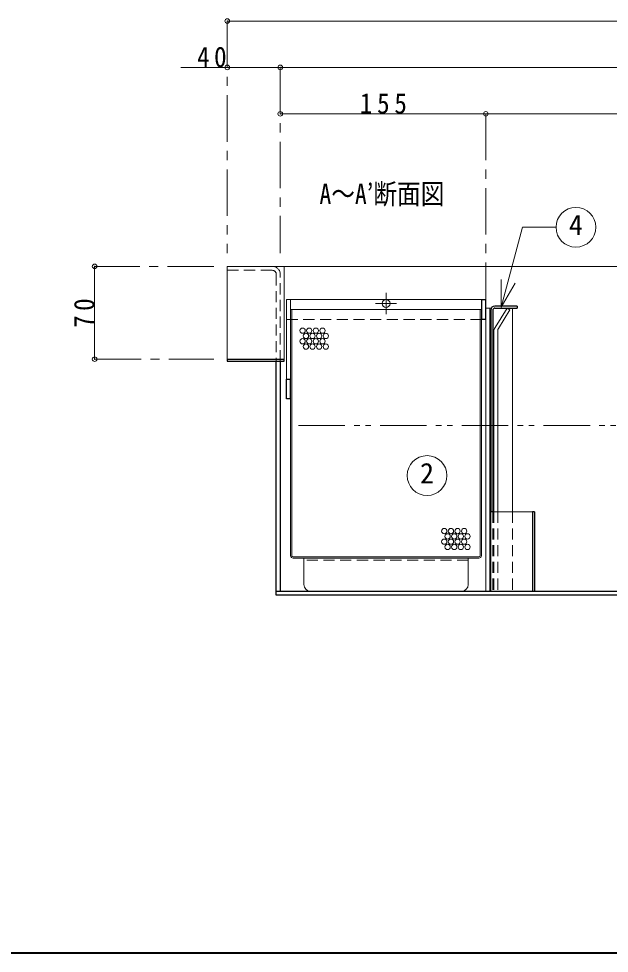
# Model space of a CAD drawing. Units: millimetres at full size, sheet at 1:7. Extents: x -1487 to 1348, y -983 to 984.
# Drawn here: x -777 to -332, y -983 to -279 of the extents above; entities that cross this region are included whole.
import ezdxf
from ezdxf.enums import TextEntityAlignment as Align

# ---------------------------------------------------------------- set-up
doc = ezdxf.new("R2010")
doc.units = ezdxf.units.MM
doc.header["$LTSCALE"] = 7
doc.header["$PDMODE"] = 32
doc.header["$PDSIZE"] = 3.5
for name, pattern in [('CHAIN1', [8, 5, -1, 1, -1]), ('DASHED1', [1.8, 1.2, -0.6]), ('DOUBLE_CHAIN1', [8.8, 5, -1, 0.6, -0.6, 0.6, -1])]:
    doc.linetypes.add(name, pattern=pattern)
doc.layers.add('0-A', color=4, linetype='Continuous', lineweight=9)
doc.styles.add('ＭＳ ゴシック', font='')
doc.styles.get('ＭＳ ゴシック').set_extended_font_data('MS Gothic')

msp = doc.modelspace()

# ---------------------------------------------------------------- linework, layer by layer
at = {"layer": '0-A', "linetype": 'CHAIN1'}
for p, q in [((-619.857, -280.487), (-619.857, -455.487)), ((-579.857, -315.487), (-579.857, -455.487)), ((-424.857, -350.487), (-424.857, -490.487)), ((-629.857, -465.487), (-719.857, -465.487)), ((-500.107, -485.487), (-500.107, -501.487)), ((-508.107, -493.487), (-492.107, -493.487)), ((-719.857, -535.487), (-629.857, -535.487))]:
    msp.add_line(p, q, dxfattribs=at)
at = {"layer": '0-A'}
for p, q in [((-619.857, -280.487), (260.143, -280.487)), ((-654.857, -315.487), (-579.857, -315.487)), ((-579.857, -315.487), (220.143, -315.487)), ((-579.857, -350.487), (-424.857, -350.487)), ((-424.857, -350.487), (-184.857, -350.487)), ((-719.857, -465.487), (-719.857, -535.487)), ((226.143, -465.487), (-576.857, -465.487)), ((-572.107, -490.487), (-428.107, -490.487)), ((-571.107, -497.987), (-429.107, -497.987)), ((-421.857, -496.987), (-420.705, -496.987)), ((-404.857, -650.487), (-404.857, -496.987))]:
    msp.add_line(p, q, dxfattribs=at)
at = {"layer": '0-A', "color": 7, "lineweight": 18}
for p, q in [((-413.286, -496.294), (-397.136, -436.02)), ((-371.928, -436.02), (-397.136, -436.02)), ((-619.857, -465.487), (-619.857, -535.487)), ((-413.286, -496.294), (-413.286, -475.294)), ((-413.286, -496.294), (-402.786, -478.107)), ((-575.107, -490.487), (-572.107, -490.487)), ((-575.107, -550.487), (-575.107, -490.487)), ((-572.107, -550.487), (-572.107, -490.487)), ((-572.107, -497.987), (-571.107, -497.987)), ((-571.107, -683.487), (-571.107, -497.987)), ((-429.107, -497.987), (-428.107, -497.987)), ((-429.107, -683.487), (-429.107, -497.987)), ((-424.857, -496.987), (-424.857, -710.487)), ((-417.946, -511.528), (-408.864, -496.994)), ((-428.107, -683.487), (-428.107, -505.487)), ((-415.857, -513.847), (-415.857, -650.487)), ((-418.857, -650.487), (-418.857, -514.707)), ((-572.107, -683.487), (-572.107, -565.487)), ((-421.107, -650.487), (-421.107, -710.487)), ((-389.607, -650.487), (-419.607, -650.487)), ((-430.107, -684.487), (-570.107, -684.487)), ((-430.107, -685.487), (-570.107, -685.487)), ((-562.107, -705.487), (-562.107, -685.487)), ((-438.107, -705.487), (-438.107, -685.487))]:
    msp.add_line(p, q, dxfattribs=at)
at = {"layer": '0-A', "color": 7, "linetype": 'DASHED1', "lineweight": 18}
for p, q in [((-619.857, -468.487), (-585.857, -468.487)), ((-582.857, -471.487), (-582.857, -536.987)), ((-579.857, -536.987), (-579.857, -471.487)), ((-419.607, -650.487), (-419.607, -710.487))]:
    msp.add_line(p, q, dxfattribs=at)
at = {"layer": '0-A', "color": 5, "lineweight": 25}
for p, q in [((-428.107, -490.487), (-428.107, -505.487)), ((-428.107, -490.487), (-425.107, -490.487)), ((-425.107, -490.487), (-425.107, -505.487)), ((-421.107, -498.487), (-421.107, -650.487)), ((-419.607, -498.487), (-419.607, -650.487)), ((-401.107, -495.487), (-418.107, -495.487)), ((-418.107, -496.987), (-401.107, -496.987)), ((-401.107, -495.487), (-401.107, -496.987)), ((-425.107, -505.487), (-428.107, -505.487)), ((-619.857, -535.487), (-619.857, -536.987)), ((-619.857, -535.487), (-576.857, -535.487)), ((-576.857, -536.987), (-576.857, -535.487)), ((-619.857, -536.987), (-576.857, -536.987)), ((-579.857, -536.987), (-579.857, -710.487)), ((-572.107, -565.487), (-572.107, -550.487)), ((-572.107, -565.487), (-575.107, -565.487)), ((-419.607, -650.487), (-421.107, -650.487)), ((-388.107, -650.487), (-388.107, -710.487)), ((-582.857, -710.487), (223.143, -710.487))]:
    msp.add_line(p, q, dxfattribs=at)
at = {"layer": '0-A', "linetype": 'DASHED1'}
for p, q in [((-428.107, -505.487), (-575.107, -505.487)), ((-418.857, -650.487), (-418.857, -710.487)), ((-415.857, -650.487), (-415.857, -710.487)), ((-404.857, -650.487), (-404.857, -710.487)), ((-438.107, -686.987), (-562.107, -686.987))]:
    msp.add_line(p, q, dxfattribs=at)
at = {"layer": '0-A', "linetype": 'DOUBLE_CHAIN1'}
msp.add_line((-566.107, -585.487), (55.143, -585.487), dxfattribs=at)
at = {"layer": '0-A', "color": 1, "lineweight": 40}
msp.add_line((1347.643, -983.487), (-1487.357, -983.487), dxfattribs=at)
at = {"layer": '0-A', "color": 7, "lineweight": 18}
for points in [[(-576.857, -535.487), (-576.857, -465.487), (-619.857, -465.487)], [(-424.857, -496.987), (-421.857, -496.987), (-421.857, -710.487)], [(-415.402, -512.257), (-406.707, -498.343), (-408.864, -496.994)]]:
    msp.add_lwpolyline(points, dxfattribs=at)
at = {"layer": '0-A', "color": 5, "lineweight": 25}
for points in [[(223.143, -713.487), (-582.857, -713.487), (-582.857, -536.987)], [(-575.107, -565.487), (-575.107, -550.487), (-572.107, -550.487)], [(-388.107, -650.487), (-389.607, -650.487), (-389.607, -710.487)]]:
    msp.add_lwpolyline(points, dxfattribs=at)
at = {"layer": '0-A', "color": 7, "lineweight": 18}
for centre, radius in [((-356.928, -436.02), 15), ((-500.107, -493.487), 3), ((-469.186, -623.211), 15)]:
    msp.add_circle(centre, radius, dxfattribs=at)
at = {"layer": '0-A'}
for centre in [(-563.045, -513.982), (-558.045, -513.982), (-553.045, -513.982), (-548.045, -513.982), (-563.045, -521.982), (-560.545, -517.982), (-558.045, -521.982), (-555.545, -517.982), (-553.045, -521.982), (-550.545, -517.982), (-548.045, -521.982), (-545.545, -517.982), (-560.545, -525.982), (-555.545, -525.982), (-550.545, -525.982), (-545.545, -525.982), (-456.194, -665.089), (-453.694, -669.089), (-451.194, -665.089), (-448.694, -669.089), (-446.194, -665.089), (-443.694, -669.089), (-441.194, -665.089), (-438.694, -669.089), (-456.194, -673.089), (-453.694, -677.089), (-451.194, -673.089), (-448.694, -677.089), (-446.194, -673.089), (-443.694, -677.089), (-441.194, -673.089), (-438.694, -677.089)]:
    msp.add_circle(centre, 2, dxfattribs=at)
at = {"layer": '0-A', "color": 7, "linetype": 'DASHED1', "lineweight": 18}
for radius in [6, 3]:
    msp.add_arc((-585.857, -471.487), radius, 0, 90, dxfattribs=at)
at = {"layer": '0-A', "color": 5, "lineweight": 25}
for radius in [3, 1.5]:
    msp.add_arc((-418.107, -498.487), radius, 90, 180, dxfattribs=at)
at = {"layer": '0-A', "color": 7, "lineweight": 18}
for centre, radius, start, end in [((-412.857, -514.707), 6, 148, 180), ((-412.857, -513.847), 3, 148, 180), ((-570.107, -683.487), 2, 180, 270), ((-570.107, -683.487), 1, 180, 270), ((-430.107, -683.487), 1, 270, 0), ((-430.107, -683.487), 2, 270, 0), ((-557.107, -705.487), 5, 180, 270), ((-443.107, -705.487), 5, 270, 0)]:
    msp.add_arc(centre, radius, start, end, dxfattribs=at)
at = {"layer": '0-A'}
for p in [(-619.857, -280.487), (-619.857, -315.487), (-579.857, -315.487), (-579.857, -350.487), (-424.857, -350.487), (-719.857, -465.487), (-719.857, -535.487)]:
    msp.add_point(p, dxfattribs=at)

# ---------------------------------------------------------------- texts
at = {"layer": '0-A', "color": 7, "style": 'ＭＳ ゴシック', "width": 0.85}
msp.add_text('A～A’断面図', height=15.4, dxfattribs=at).set_placement((-550.333, -423.145), align=Align.BOTTOM_LEFT)
at = {"layer": '0-A', "color": 7, "style": 'ＭＳ ゴシック'}
for s, p in [('4', (-362.178, -446.52)), ('2', (-474.436, -633.711))]:
    msp.add_text(s, height=15.4, dxfattribs=at).set_placement(p, align=Align.BOTTOM_LEFT)
at = {"layer": '0-A', "color": 7, "char_height": 15.4, "attachment_point": 7, "style": 'ＭＳ ゴシック'}
for s, insert in [('\\T1.36;\\W0.9;40', (-642.607, -315.487)), ('\\T1.38;\\W0.9;155', (-519.857, -350.487))]:
    msp.add_mtext(s, dxfattribs=dict(at, insert=insert))
at = {"layer": '0-A', "color": 7, "insert": (-719.857, -511.862), "char_height": 15.4, "attachment_point": 7, "rotation": 90, "style": 'ＭＳ ゴシック'}
msp.add_mtext('\\T1.36;\\W0.9;70', dxfattribs=at)

doc.saveas('drawing.dxf')
